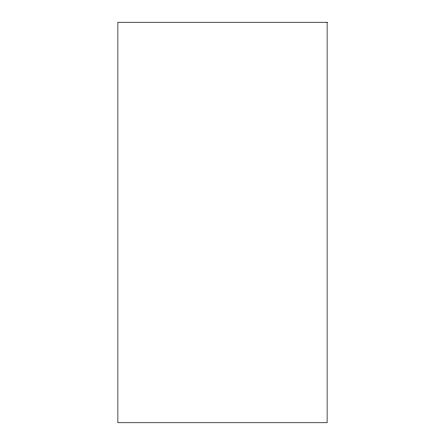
<?xml version="1.0" encoding="UTF-8"?>
<svg xmlns="http://www.w3.org/2000/svg" width="445" height="445" viewBox="0 0 445 445"><rect width="100%" height="100%" fill="white"/><g stroke="black" fill="none" stroke-linecap="round" stroke-linejoin="round"><path stroke-width="0.67" d="M327.12 22.25L117.88 22.25L117.88 422.75L327.12 422.75L327.12 22.25"/></g></svg>
